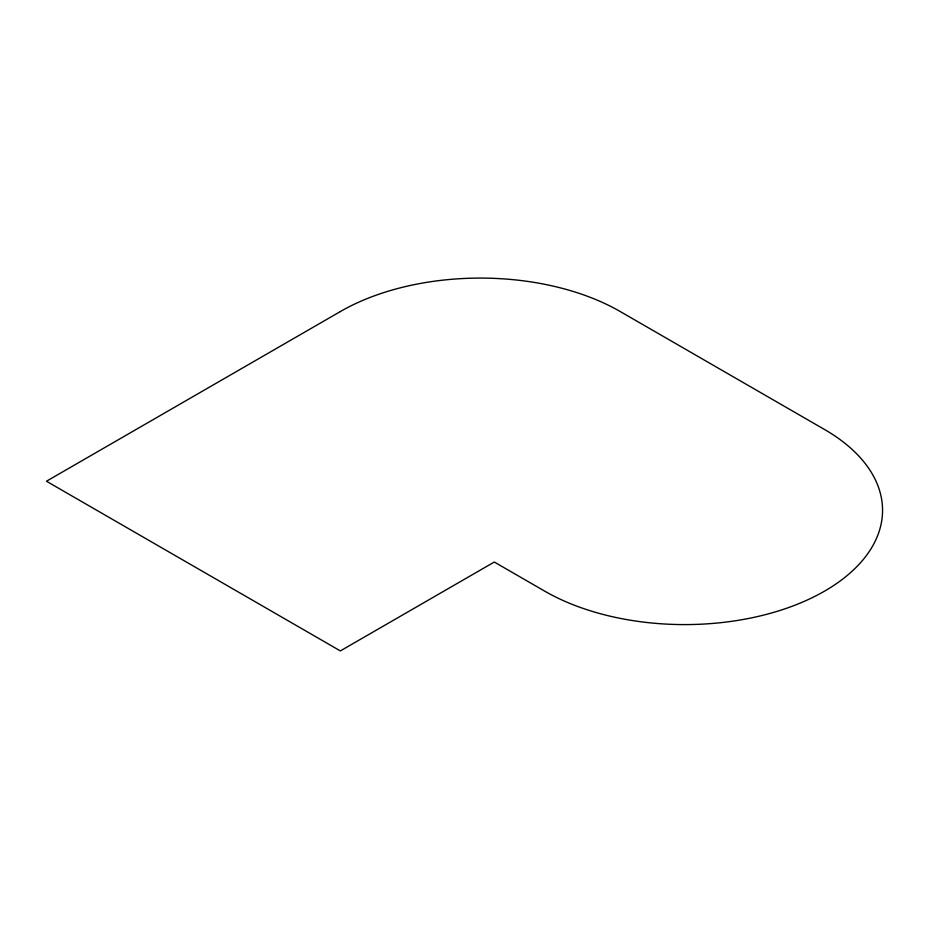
<?xml version="1.0" encoding="UTF-8"?>
<svg xmlns="http://www.w3.org/2000/svg" width="929" height="929" viewBox="0 0 929 929"><rect width="100%" height="100%" fill="white"/><g stroke="black" fill="none" stroke-linecap="round" stroke-linejoin="round"><path stroke-width="1.39" d="M340.351 311.552L46.45 481.234L340.351 650.915L494.298 562.033L544.673 591.123A197.923 114.267 0 0 0 824.58 591.123A197.923 114.267 0 0 0 824.58 429.523L620.247 311.552A197.923 114.267 0 0 0 340.351 311.552"/></g></svg>
